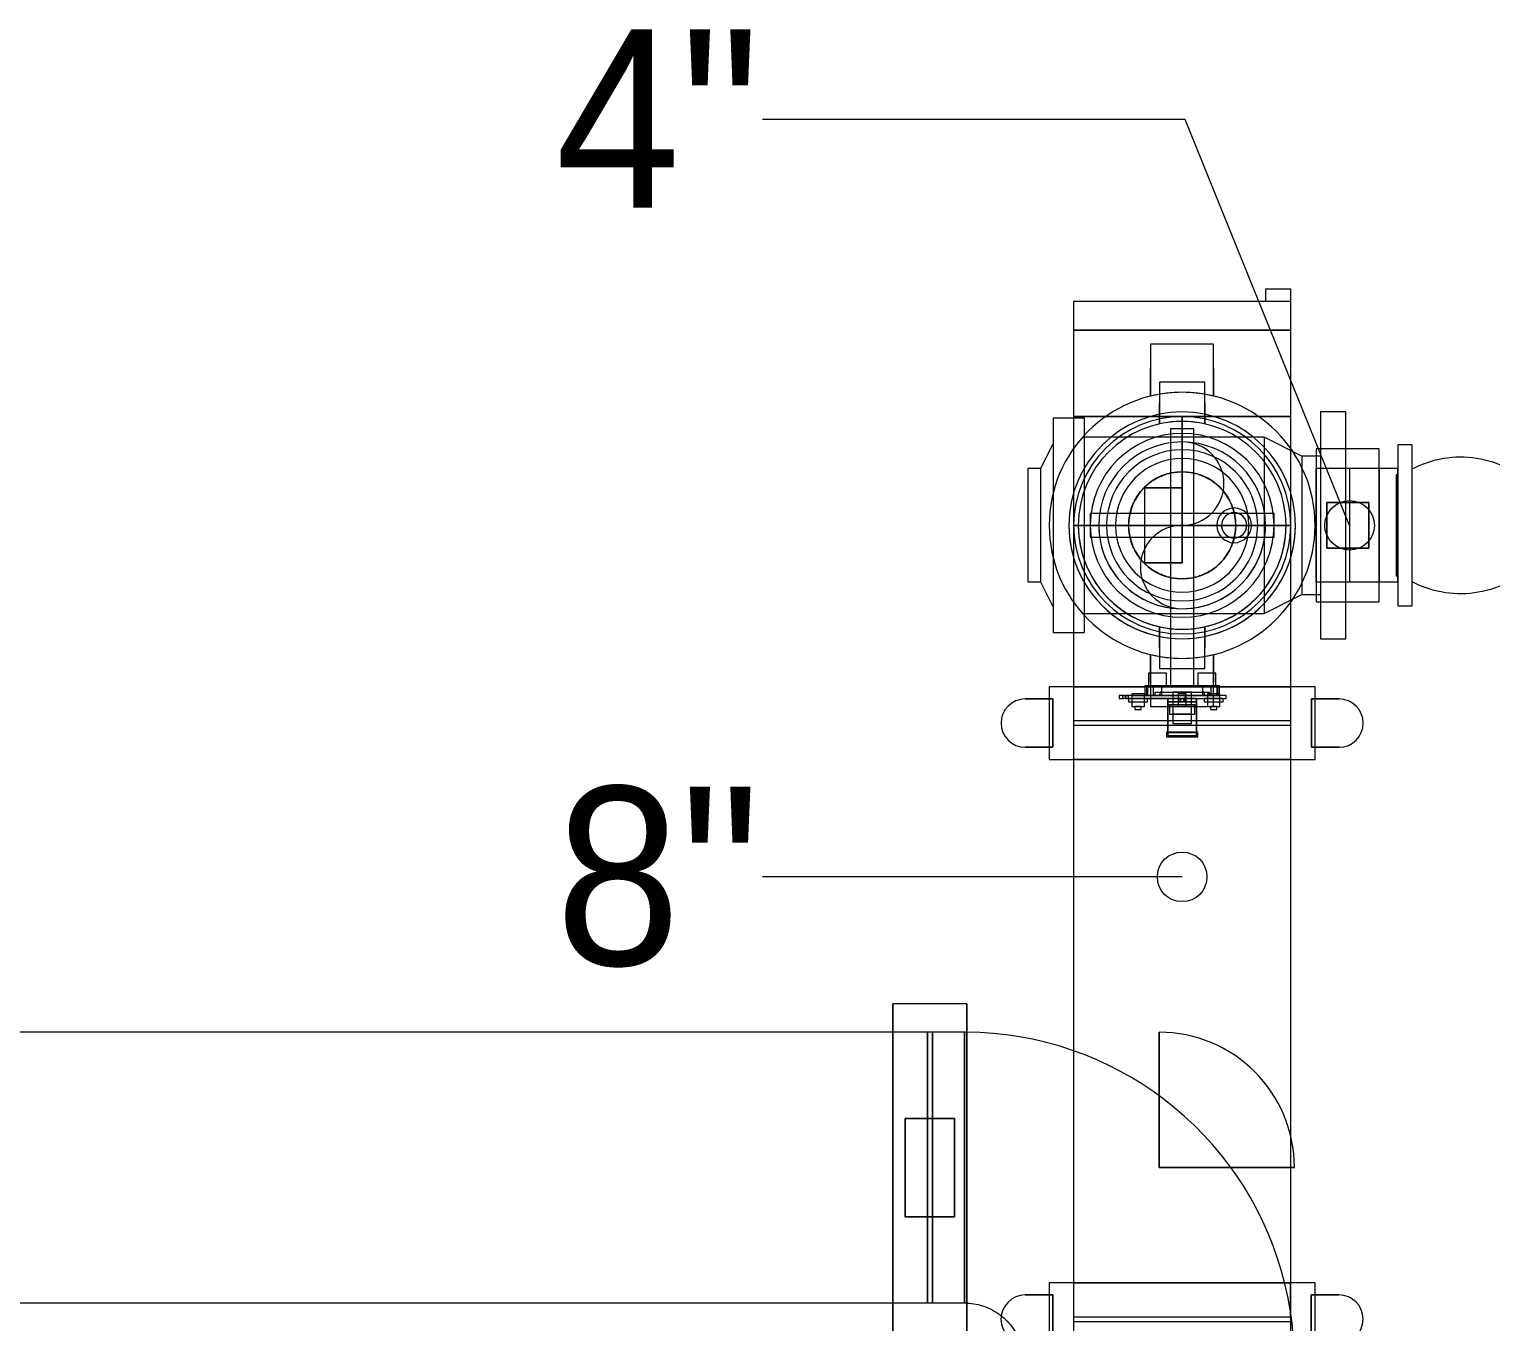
# Model space of a CAD drawing. Header units: metres. Extents: x 31.9 to 125.9, y -29 to 44.
# Drawn here: x 72.338 to 73.812, y -1.684 to -0.381 of the extents above; entities that cross this region are included whole.
import ezdxf

# ---------------------------------------------------------------- set-up
doc = ezdxf.new("R2010")
doc.units = ezdxf.units.M
doc.layers.add('P-PIPE', color=7, linetype='Continuous', lineweight=18)
doc.layers.add('P-PIPE-IDEN', color=7, linetype='Continuous', lineweight=9)
doc.styles.add('SansSerif', font='SANSS__.TTF', dxfattribs={"width": 0.9, "height": 0.18})

# ---------------------------------------------------------------- blocks, each defined once
blk = doc.blocks.new('Victaulic-IPS-Cap No 60 - Standard 2-V31-NIVEL 09')
at = {"layer": 'P-PIPE', "color": 11, "true_color": 0xff8080}
for p, q in [((73.5852, -0.6428), (73.5852, -0.6555)), ((73.5852, -0.6428), (73.6106, -0.6428)), ((73.5852, -0.6428), (73.6106, -0.6428)), ((73.6106, -0.6555), (73.6106, -0.6428)), ((73.3915, -0.6555), (73.3915, -0.6842)), ((73.5011, -0.6555), (73.3915, -0.6555)), ((73.5011, -0.6555), (73.3915, -0.6555)), ((73.6106, -0.6555), (73.5011, -0.6555)), ((73.6106, -0.6555), (73.5011, -0.6555)), ((73.6106, -0.6555), (73.5852, -0.6555)), ((73.6106, -0.6555), (73.5852, -0.6555)), ((73.6106, -0.6842), (73.6106, -0.6555)), ((73.3915, -0.6842), (73.5011, -0.6842)), ((73.3915, -0.6842), (73.5011, -0.6842)), ((73.5011, -0.6842), (73.6106, -0.6842)), ((73.5011, -0.6842), (73.6106, -0.6842))]:
    blk.add_line(p, q, dxfattribs=at)
blk = doc.blocks.new('Victaulic-IPS-Rigid Coupling Style 07-W07-107 - Standard-V60-NIVEL 09')
at = {"layer": 'P-PIPE', "color": 11, "true_color": 0xff8080}
for p, q in [((73.3669, -3.0439), (73.3669, -3.1171)), ((73.5011, -3.0439), (73.3669, -3.0439)), ((73.3915, -3.0439), (73.3915, -3.1171)), ((73.3915, -3.0439), (73.5011, -3.0439)), ((73.6352, -3.0439), (73.5011, -3.0439)), ((73.5011, -3.0439), (73.6106, -3.0439)), ((73.6106, -3.1171), (73.6106, -3.0439)), ((73.6352, -3.1171), (73.6352, -3.0439)), ((73.3428, -3.0561), (73.3708, -3.0561)), ((73.3708, -3.0561), (73.3428, -3.0561)), ((73.3669, -3.0561), (73.3669, -3.1049)), ((73.3669, -3.0561), (73.3708, -3.0561)), ((73.3708, -3.0561), (73.3708, -3.1049)), ((73.3708, -3.1049), (73.3708, -3.0561)), ((73.6314, -3.1049), (73.6314, -3.0561)), ((73.6314, -3.0561), (73.6593, -3.0561)), ((73.6593, -3.0561), (73.6314, -3.0561)), ((73.6314, -3.0561), (73.6314, -3.1049)), ((73.6314, -3.0561), (73.6352, -3.0561)), ((73.6352, -3.1049), (73.6352, -3.0561)), ((73.3708, -3.1049), (73.3428, -3.1049)), ((73.3428, -3.1049), (73.3708, -3.1049)), ((73.3708, -3.1049), (73.3669, -3.1049)), ((73.6593, -3.1049), (73.6314, -3.1049)), ((73.6314, -3.1049), (73.6593, -3.1049)), ((73.6352, -3.1049), (73.6314, -3.1049)), ((73.3669, -3.1171), (73.5011, -3.1171)), ((73.5011, -3.1171), (73.3915, -3.1171)), ((73.5011, -3.1171), (73.6352, -3.1171)), ((73.6106, -3.1171), (73.5011, -3.1171))]:
    blk.add_line(p, q, dxfattribs=at)
for centre, start, end in [((73.3428, -3.0805), 90, 270), ((73.3428, -3.0805), 90, 270), ((73.6593, -3.0805), 270, 90), ((73.6593, -3.0805), 270, 90)]:
    blk.add_arc(centre, 0.0244, start, end, dxfattribs=at)
blk = doc.blocks.new('Victaulic-IPS-Rigid Coupling Style 07-W07-107 - Standard-V61-NIVEL 09')
at = {"layer": 'P-PIPE', "color": 11, "true_color": 0xff8080}
for p, q in [((74.6334, -1.02), (74.6334, -1.0932)), ((74.7675, -1.02), (74.6334, -1.02)), ((74.658, -1.02), (74.658, -1.0932)), ((74.658, -1.02), (74.7675, -1.02)), ((74.9016, -1.02), (74.7675, -1.02)), ((74.7675, -1.02), (74.8771, -1.02)), ((74.8771, -1.0932), (74.8771, -1.02)), ((74.9016, -1.0932), (74.9016, -1.02)), ((74.6372, -1.0322), (74.6093, -1.0322)), ((74.6093, -1.0322), (74.6372, -1.0322)), ((74.6334, -1.0322), (74.6334, -1.081)), ((74.6334, -1.0322), (74.6372, -1.0322)), ((74.6372, -1.081), (74.6372, -1.0322)), ((74.6372, -1.0322), (74.6372, -1.081)), ((74.9258, -1.0322), (74.8978, -1.0322)), ((74.8978, -1.0322), (74.8978, -1.081)), ((74.8978, -1.081), (74.8978, -1.0322)), ((74.8978, -1.0322), (74.9258, -1.0322)), ((74.8978, -1.0322), (74.9016, -1.0322)), ((74.9016, -1.081), (74.9016, -1.0322)), ((74.6093, -1.081), (74.6372, -1.081)), ((74.6372, -1.081), (74.6093, -1.081)), ((74.6372, -1.081), (74.6334, -1.081)), ((74.8978, -1.081), (74.9258, -1.081)), ((74.9258, -1.081), (74.8978, -1.081)), ((74.9016, -1.081), (74.8978, -1.081)), ((74.6334, -1.0932), (74.7675, -1.0932)), ((74.7675, -1.0932), (74.658, -1.0932)), ((74.7675, -1.0932), (74.9016, -1.0932)), ((74.8771, -1.0932), (74.7675, -1.0932))]:
    blk.add_line(p, q, dxfattribs=at)
for centre, start, end in [((74.6093, -1.0566), 89.997, 269.997), ((74.6093, -1.0566), 89.997, 269.997), ((74.9258, -1.0566), 269.997, 89.997), ((74.9258, -1.0566), 269.997, 89.997)]:
    blk.add_arc(centre, 0.0244, start, end, dxfattribs=at)
blk = doc.blocks.new('Victaulic-IPS-Vic-300 MasterSeal Butterfly Valve LH - Standard-2756135-NIVEL 09')
at = {"layer": 'P-PIPE', "color": 11, "true_color": 0xff8080}
for p, q in [((73.4892, -2.7838), (73.4892, -3.0429)), ((73.5011, -2.7838), (73.4892, -2.7838)), ((73.513, -2.7838), (73.5011, -2.7838)), ((73.513, -3.0429), (73.513, -2.7838)), ((73.5938, -2.8692), (73.4084, -2.8692)), ((73.4084, -2.8692), (73.4084, -2.8811)), ((73.5938, -2.8811), (73.5938, -2.8692)), ((73.4084, -2.8811), (73.4084, -2.893)), ((73.5938, -2.893), (73.5938, -2.8811)), ((73.4084, -2.893), (73.5938, -2.893)), ((73.4672, -3.0303), (73.4672, -3.043)), ((73.4763, -3.0303), (73.4672, -3.0303)), ((73.4672, -3.0303), (73.4672, -3.043)), ((73.4763, -3.0303), (73.4672, -3.0303)), ((73.4854, -3.0303), (73.4763, -3.0303)), ((73.4854, -3.0303), (73.4763, -3.0303)), ((73.4854, -3.043), (73.4854, -3.0303)), ((73.4854, -3.043), (73.4854, -3.0303)), ((73.5168, -3.0303), (73.5168, -3.043)), ((73.5258, -3.0303), (73.5168, -3.0303)), ((73.5168, -3.0303), (73.5168, -3.043)), ((73.5258, -3.0303), (73.5168, -3.0303)), ((73.5349, -3.0303), (73.5258, -3.0303)), ((73.5349, -3.0303), (73.5258, -3.0303)), ((73.5349, -3.043), (73.5349, -3.0303)), ((73.5349, -3.043), (73.5349, -3.0303)), ((73.4503, -3.051), (73.4503, -3.0637)), ((73.4567, -3.051), (73.4503, -3.051)), ((73.463, -3.051), (73.4567, -3.051)), ((73.463, -3.0637), (73.463, -3.051)), ((73.4633, -3.0429), (73.4633, -3.0526)), ((73.4661, -3.0429), (73.4633, -3.0429)), ((73.5372, -3.0429), (73.465, -3.0429)), ((73.465, -3.0429), (73.465, -3.0526)), ((73.5361, -3.0429), (73.4661, -3.0429)), ((73.4661, -3.0429), (73.4661, -3.0526)), ((73.4672, -3.043), (73.4763, -3.043)), ((73.4672, -3.043), (73.4763, -3.043)), ((73.472, -3.0429), (73.472, -3.0526)), ((73.472, -3.0429), (73.472, -3.0526)), ((73.472, -3.0429), (73.4763, -3.0429)), ((73.472, -3.0429), (73.4763, -3.0429)), ((73.472, -3.043), (73.472, -3.0526)), ((73.4763, -3.043), (73.472, -3.043)), ((73.472, -3.043), (73.472, -3.0526)), ((73.4763, -3.043), (73.472, -3.043)), ((73.4735, -3.0493), (73.4735, -3.0526)), ((73.4735, -3.0493), (73.5011, -3.0493)), ((73.4763, -3.0429), (73.4807, -3.0429)), ((73.4763, -3.0429), (73.4807, -3.0429)), ((73.4763, -3.043), (73.4854, -3.043)), ((73.4763, -3.043), (73.4854, -3.043)), ((73.4806, -3.043), (73.4763, -3.043)), ((73.4806, -3.043), (73.4763, -3.043)), ((73.4803, -3.0493), (73.4789, -3.0493)), ((73.4789, -3.0526), (73.4789, -3.0493)), ((73.4803, -3.0493), (73.5011, -3.0493)), ((73.4803, -3.0493), (73.4803, -3.0526)), ((73.4806, -3.0526), (73.4806, -3.043)), ((73.4806, -3.0526), (73.4806, -3.043)), ((73.4807, -3.0526), (73.4807, -3.0429)), ((73.4807, -3.0526), (73.4807, -3.0429)), ((73.4892, -3.0429), (73.5011, -3.0429)), ((73.4916, -3.0493), (73.4916, -3.081)), ((73.5011, -3.0493), (73.4916, -3.0493)), ((73.4971, -3.051), (73.4971, -3.0637)), ((73.5011, -3.051), (73.4971, -3.051)), ((73.5011, -3.0429), (73.513, -3.0429)), ((73.5011, -3.0493), (73.5219, -3.0493)), ((73.5011, -3.0493), (73.5287, -3.0493)), ((73.5106, -3.0493), (73.5011, -3.0493)), ((73.505, -3.051), (73.5011, -3.051)), ((73.505, -3.0637), (73.505, -3.051)), ((73.5106, -3.081), (73.5106, -3.0493)), ((73.5168, -3.043), (73.5258, -3.043)), ((73.5168, -3.043), (73.5258, -3.043)), ((73.5215, -3.0429), (73.5215, -3.0526)), ((73.5215, -3.0429), (73.5215, -3.0526)), ((73.5215, -3.0429), (73.5258, -3.0429)), ((73.5215, -3.0429), (73.5258, -3.0429)), ((73.5215, -3.043), (73.5215, -3.0526)), ((73.5258, -3.043), (73.5215, -3.043)), ((73.5215, -3.043), (73.5215, -3.0526)), ((73.5258, -3.043), (73.5215, -3.043)), ((73.5233, -3.0493), (73.5219, -3.0493)), ((73.5219, -3.0526), (73.5219, -3.0493)), ((73.5233, -3.0493), (73.5233, -3.0526)), ((73.5258, -3.0429), (73.5302, -3.0429)), ((73.5258, -3.0429), (73.5302, -3.0429)), ((73.5258, -3.043), (73.5349, -3.043)), ((73.5258, -3.043), (73.5349, -3.043)), ((73.5302, -3.043), (73.5258, -3.043)), ((73.5302, -3.043), (73.5258, -3.043)), ((73.5265, -3.051), (73.5265, -3.0637)), ((73.5392, -3.051), (73.5265, -3.051)), ((73.5392, -3.051), (73.5265, -3.051)), ((73.5287, -3.0526), (73.5287, -3.0493)), ((73.5302, -3.0526), (73.5302, -3.0429)), ((73.5302, -3.0526), (73.5302, -3.0429)), ((73.5302, -3.0526), (73.5302, -3.043)), ((73.5302, -3.0526), (73.5302, -3.043)), ((73.5389, -3.0429), (73.5361, -3.0429)), ((73.5361, -3.0429), (73.5361, -3.0526)), ((73.5372, -3.0526), (73.5372, -3.0429)), ((73.5389, -3.0526), (73.5389, -3.0429)), ((73.5392, -3.0637), (73.5392, -3.051)), ((73.4376, -3.0526), (73.4376, -3.0557)), ((73.4423, -3.0526), (73.4376, -3.0526)), ((73.4376, -3.0557), (73.4423, -3.0557)), ((73.4408, -3.0526), (73.4408, -3.0557)), ((73.4408, -3.0526), (73.4439, -3.0526)), ((73.4439, -3.0557), (73.4408, -3.0557)), ((73.4418, -3.0526), (73.444, -3.0526)), ((73.444, -3.0557), (73.4418, -3.0557)), ((73.4423, -3.0526), (73.4446, -3.0526)), ((73.4446, -3.0557), (73.4423, -3.0557)), ((73.4439, -3.0526), (73.4471, -3.0526)), ((73.4471, -3.0557), (73.4439, -3.0557)), ((73.444, -3.0526), (73.444, -3.0557)), ((73.444, -3.0557), (73.444, -3.0526)), ((73.4567, -3.0526), (73.444, -3.0526)), ((73.444, -3.0557), (73.4567, -3.0557)), ((73.5011, -3.0526), (73.4446, -3.0526)), ((73.4446, -3.0557), (73.5011, -3.0557)), ((73.4471, -3.0557), (73.4471, -3.0526)), ((73.4471, -3.0557), (73.4471, -3.0589)), ((73.4567, -3.0557), (73.4471, -3.0557)), ((73.4471, -3.0589), (73.4567, -3.0589)), ((73.4503, -3.0526), (73.4503, -3.0557)), ((73.4503, -3.0526), (73.4566, -3.0526)), ((73.4503, -3.0526), (73.5011, -3.0526)), ((73.5011, -3.0557), (73.4503, -3.0557)), ((73.4566, -3.0557), (73.4503, -3.0557)), ((73.4503, -3.0637), (73.4567, -3.0637)), ((73.4535, -3.0637), (73.4535, -3.0669)), ((73.4567, -3.0637), (73.4535, -3.0637)), ((73.5011, -3.0526), (73.4566, -3.0526)), ((73.4566, -3.0557), (73.5011, -3.0557)), ((73.4567, -3.0526), (73.5074, -3.0526)), ((73.4662, -3.0557), (73.4567, -3.0557)), ((73.5074, -3.0557), (73.4567, -3.0557)), ((73.4567, -3.0589), (73.4662, -3.0589)), ((73.4598, -3.0637), (73.4567, -3.0637)), ((73.4567, -3.0637), (73.463, -3.0637)), ((73.4598, -3.0669), (73.4598, -3.0637)), ((73.4633, -3.0526), (73.4661, -3.0526)), ((73.465, -3.0526), (73.5372, -3.0526)), ((73.4661, -3.0526), (73.5361, -3.0526)), ((73.4662, -3.0589), (73.4662, -3.0557)), ((73.472, -3.0526), (73.4763, -3.0526)), ((73.472, -3.0526), (73.4763, -3.0526)), ((73.4763, -3.0526), (73.472, -3.0526)), ((73.4763, -3.0526), (73.472, -3.0526)), ((73.5011, -3.0526), (73.4735, -3.0526)), ((73.4763, -3.0526), (73.4806, -3.0526)), ((73.4763, -3.0526), (73.4806, -3.0526)), ((73.4807, -3.0526), (73.4763, -3.0526)), ((73.4807, -3.0526), (73.4763, -3.0526)), ((73.4789, -3.0526), (73.4763, -3.0526)), ((73.5011, -3.0526), (73.4803, -3.0526)), ((73.4868, -3.0589), (73.4868, -3.0557)), ((73.4868, -3.0557), (73.4868, -3.0604)), ((73.5154, -3.0557), (73.4868, -3.0557)), ((73.4868, -3.0557), (73.4868, -3.0589)), ((73.4947, -3.0557), (73.4868, -3.0557)), ((73.5154, -3.0557), (73.4868, -3.0557)), ((73.4868, -3.0589), (73.4868, -3.0557)), ((73.4868, -3.0589), (73.4868, -3.0621)), ((73.5011, -3.0589), (73.4868, -3.0589)), ((73.5154, -3.0589), (73.4868, -3.0589)), ((73.4868, -3.0613), (73.4868, -3.0589)), ((73.5154, -3.0589), (73.4868, -3.0589)), ((73.4868, -3.0589), (73.5154, -3.0589)), ((73.4868, -3.0589), (73.4947, -3.0589)), ((73.4868, -3.0604), (73.4868, -3.0879)), ((73.4868, -3.0887), (73.4868, -3.0613)), ((73.4868, -3.0621), (73.5011, -3.0621)), ((73.4884, -3.0621), (73.4884, -3.0716)), ((73.5011, -3.0621), (73.4884, -3.0621)), ((73.4947, -3.0557), (73.5074, -3.0557)), ((73.5074, -3.0589), (73.4947, -3.0589)), ((73.4971, -3.0637), (73.5011, -3.0637)), ((73.4979, -3.0557), (73.4979, -3.0589)), ((73.4979, -3.0557), (73.5011, -3.0557)), ((73.5011, -3.0589), (73.4979, -3.0589)), ((73.4995, -3.0557), (73.4995, -3.0589)), ((73.4995, -3.0557), (73.5011, -3.0557)), ((73.5011, -3.0589), (73.4995, -3.0589)), ((73.5011, -3.0526), (73.5043, -3.0526)), ((73.5328, -3.0526), (73.5011, -3.0526)), ((73.5287, -3.0526), (73.5011, -3.0526)), ((73.5219, -3.0526), (73.5011, -3.0526)), ((73.5011, -3.0557), (73.5043, -3.0557)), ((73.5011, -3.0557), (73.5027, -3.0557)), ((73.5043, -3.0557), (73.5011, -3.0557)), ((73.5011, -3.0557), (73.5328, -3.0557)), ((73.5154, -3.0589), (73.5011, -3.0589)), ((73.5043, -3.0589), (73.5011, -3.0589)), ((73.5027, -3.0589), (73.5011, -3.0589)), ((73.5138, -3.0621), (73.5011, -3.0621)), ((73.5011, -3.0621), (73.5154, -3.0621)), ((73.5011, -3.0637), (73.505, -3.0637)), ((73.5027, -3.0589), (73.5027, -3.0557)), ((73.5043, -3.0557), (73.5043, -3.0526)), ((73.5043, -3.0589), (73.5043, -3.0557)), ((73.5455, -3.0526), (73.5074, -3.0526)), ((73.5154, -3.0557), (73.5074, -3.0557)), ((73.5074, -3.0557), (73.5455, -3.0557)), ((73.5074, -3.0589), (73.5154, -3.0589)), ((73.5138, -3.0716), (73.5138, -3.0621)), ((73.5154, -3.0604), (73.5154, -3.0557)), ((73.5154, -3.0557), (73.5154, -3.0589)), ((73.5154, -3.0589), (73.5154, -3.0557)), ((73.5154, -3.0557), (73.5154, -3.0589)), ((73.5154, -3.0621), (73.5154, -3.0589)), ((73.5154, -3.0589), (73.5154, -3.0613)), ((73.5154, -3.0879), (73.5154, -3.0604)), ((73.5154, -3.0613), (73.5154, -3.0887)), ((73.5215, -3.0526), (73.5258, -3.0526)), ((73.5215, -3.0526), (73.5258, -3.0526)), ((73.5258, -3.0526), (73.5215, -3.0526)), ((73.5258, -3.0526), (73.5215, -3.0526)), ((73.5258, -3.0526), (73.5233, -3.0526)), ((73.5233, -3.0557), (73.5233, -3.0589)), ((73.5424, -3.0557), (73.5233, -3.0557)), ((73.5424, -3.0557), (73.5233, -3.0557)), ((73.5233, -3.0589), (73.5424, -3.0589)), ((73.5233, -3.0589), (73.5424, -3.0589)), ((73.5258, -3.0526), (73.5302, -3.0526)), ((73.5258, -3.0526), (73.5302, -3.0526)), ((73.5302, -3.0526), (73.5258, -3.0526)), ((73.5302, -3.0526), (73.5258, -3.0526)), ((73.5265, -3.0637), (73.5392, -3.0637)), ((73.5265, -3.0637), (73.5392, -3.0637)), ((73.5297, -3.0637), (73.5297, -3.0669)), ((73.536, -3.0637), (73.5297, -3.0637)), ((73.536, -3.0637), (73.5297, -3.0637)), ((73.5455, -3.0526), (73.5328, -3.0526)), ((73.5328, -3.0557), (73.5455, -3.0557)), ((73.536, -3.0669), (73.536, -3.0637)), ((73.5361, -3.0526), (73.5389, -3.0526)), ((73.5424, -3.0589), (73.5424, -3.0557)), ((73.5455, -3.0557), (73.5455, -3.0526)), ((73.4535, -3.0669), (73.4567, -3.0669)), ((73.4567, -3.0669), (73.4598, -3.0669)), ((73.4884, -3.0716), (73.5011, -3.0716)), ((73.4916, -3.0716), (73.4916, -3.081)), ((73.5011, -3.0716), (73.4916, -3.0716)), ((73.5106, -3.0716), (73.5011, -3.0716)), ((73.5011, -3.0716), (73.5138, -3.0716)), ((73.5106, -3.081), (73.5106, -3.0716)), ((73.5297, -3.0669), (73.536, -3.0669)), ((73.5297, -3.0669), (73.536, -3.0669)), ((73.4852, -3.0895), (73.4852, -3.0942)), ((73.4916, -3.0895), (73.4852, -3.0895)), ((73.4868, -3.0895), (73.4852, -3.0895)), ((73.4852, -3.0942), (73.4868, -3.0942)), ((73.4852, -3.0942), (73.4916, -3.0942)), ((73.4868, -3.0903), (73.4868, -3.0879)), ((73.4868, -3.0887), (73.4868, -3.0934)), ((73.4868, -3.0895), (73.5154, -3.0895)), ((73.4868, -3.0903), (73.4868, -3.0934)), ((73.5154, -3.0903), (73.4868, -3.0903)), ((73.4868, -3.0934), (73.5154, -3.0934)), ((73.5154, -3.0934), (73.4868, -3.0934)), ((73.5154, -3.0942), (73.4868, -3.0942)), ((73.4916, -3.081), (73.5011, -3.081)), ((73.4916, -3.081), (73.5011, -3.081)), ((73.5106, -3.0895), (73.4916, -3.0895)), ((73.4916, -3.0942), (73.5106, -3.0942)), ((73.5011, -3.081), (73.5106, -3.081)), ((73.5011, -3.081), (73.5106, -3.081)), ((73.517, -3.0895), (73.5106, -3.0895)), ((73.5106, -3.0942), (73.517, -3.0942)), ((73.5154, -3.0879), (73.5154, -3.0903)), ((73.5154, -3.0934), (73.5154, -3.0887)), ((73.517, -3.0895), (73.5154, -3.0895)), ((73.5154, -3.0934), (73.5154, -3.0903)), ((73.5154, -3.0942), (73.517, -3.0942)), ((73.517, -3.0942), (73.517, -3.0895))]:
    blk.add_line(p, q, dxfattribs=at)
at = {"layer": 'P-PIPE', "color": 11, "lineweight": 9, "true_color": 0xff8080}
for p, q in [((73.4632, -2.8433), (73.5011, -2.8433)), ((73.5011, -2.8433), (73.4632, -2.8433)), ((73.4632, -2.8433), (73.4632, -2.8811)), ((73.5011, -2.8811), (73.5011, -2.8433)), ((73.5011, -2.8433), (73.5011, -2.8811)), ((73.4632, -2.8811), (73.5011, -2.8811)), ((73.5011, -2.8811), (73.4632, -2.8811)), ((73.5011, -2.8811), (73.4632, -2.8811)), ((73.4632, -2.8811), (73.5011, -2.8811)), ((73.4632, -2.8811), (73.4632, -2.919)), ((73.5011, -2.919), (73.5011, -2.8811)), ((73.5011, -2.8811), (73.5011, -2.919)), ((73.5011, -2.919), (73.4632, -2.919)), ((73.4632, -2.919), (73.5011, -2.919))]:
    blk.add_line(p, q, dxfattribs=at)
at = {"layer": 'P-PIPE', "color": 11, "true_color": 0xff8080}
for radius, start, end in [(0.0927, 90, 270), (0.0927, 90, 270), (0.0927, 90, 270), (0.0927, 90, 270), (0.0841, 0, 180), (0.0841, 360, 180), (0.0927, 270, 90), (0.0927, 270, 90), (0.0927, 270, 90), (0.0927, 270, 90), (0.0673, 90, 270), (0.0673, 90, 270), (0.0673, 90, 270), (0.0673, 90, 270), (0.0673, 270, 90), (0.0673, 270, 90), (0.0673, 270, 90), (0.0673, 270, 90), (0.0841, 180, 360), (0.0841, 180, 360)]:
    blk.add_arc((73.5011, -2.8811), radius, start, end, dxfattribs=at)
blk = doc.blocks.new('Victaulic-IPS-Rigid Coupling Style 07-W07-107 - Standard-V91-NIVEL 09')
at = {"layer": 'P-PIPE', "color": 11, "true_color": 0xff8080}
for p, q in [((74.8018, -2.7366), (74.7561, -2.7366)), ((74.7561, -2.7366), (74.7561, -2.7578)), ((74.8018, -2.7578), (74.8018, -2.7366)), ((74.7561, -2.7578), (74.7561, -2.7789)), ((74.7561, -2.7789), (74.7561, -2.7578)), ((74.8018, -2.7578), (74.8018, -2.7789)), ((74.8018, -2.7789), (74.8018, -2.7578)), ((74.7561, -3.0045), (74.7561, -2.9834)), ((74.7561, -2.9834), (74.7561, -3.0045)), ((74.8018, -3.0045), (74.8018, -2.9834)), ((74.8018, -2.9834), (74.8018, -3.0045)), ((74.7561, -3.0045), (74.7561, -3.0256)), ((74.8018, -3.0256), (74.8018, -3.0045)), ((74.7561, -3.0256), (74.8018, -3.0256))]:
    blk.add_line(p, q, dxfattribs=at)
for radius, start, end in [(0.1048, 0, 180), (0.1048, 0, 180), (0.1048, 77.3977, 102.6023), (0.1048, 77.3977, 102.6023), (0.0841, 0, 180), (0.0841, 0, 180), (0.1048, 180, 0), (0.1048, 180, 360), (0.0841, 180, 360), (0.0841, 180, 0), (0.1048, 257.3977, 282.6023), (0.1048, 257.3977, 282.6023)]:
    blk.add_arc((74.779, -2.8811), radius, start, end, dxfattribs=at)
blk = doc.blocks.new('Victaulic-IPS-Reducer No 50-51 - AC-2757353-NIVEL 09')
at = {"layer": 'P-PIPE', "color": 11, "true_color": 0xff8080}
for radius, start, end in [(0.1095, 360, 180), (0.1095, 0, 180), (0.1095, 0, 180), (0.0841, 0, 180), (0.0841, 0, 180), (0.0841, 0, 180), (0.1095, 180, 360), (0.1095, 180, 0), (0.1095, 180, 360), (0.0841, 180, 0), (0.0841, 180, 360), (0.0841, 180, 0)]:
    blk.add_arc((73.5011, -0.8811), radius, start, end, dxfattribs=at)
blk = doc.blocks.new('Victaulic-IPS-Rigid Coupling Style 07-W07-107 - Standard-V95-NIVEL 09')
at = {"layer": 'P-PIPE', "color": 11, "true_color": 0xff8080}
for p, q in [((74.8108, -1.6983), (74.7473, -1.6983)), ((74.7473, -1.6983), (74.7473, -1.7227)), ((74.8108, -1.7227), (74.8108, -1.6983)), ((74.7473, -1.7227), (74.7473, -1.7506)), ((74.7473, -1.7506), (74.7473, -1.7227)), ((74.8108, -1.7227), (74.8108, -1.7506)), ((74.8108, -1.7506), (74.8108, -1.7227)), ((74.7473, -2.0391), (74.7473, -2.0112)), ((74.7473, -2.0112), (74.7473, -2.0391)), ((74.8108, -2.0391), (74.8108, -2.0112)), ((74.8108, -2.0112), (74.8108, -2.0391)), ((74.7473, -2.0391), (74.7473, -2.0635)), ((74.8108, -2.0635), (74.8108, -2.0391)), ((74.7473, -2.0635), (74.8108, -2.0635))]:
    blk.add_line(p, q, dxfattribs=at)
for radius, start, end in [(0.1341, 0, 180), (0.1341, 0, 180), (0.1341, 76.3056, 103.6944), (0.1341, 76.3056, 103.6944), (0.1095, 0, 180), (0.1095, 0, 180), (0.1341, 180, 0), (0.1341, 180, 360), (0.1095, 180, 360), (0.1095, 180, 0), (0.1341, 256.3056, 283.6944), (0.1341, 256.3056, 283.6944)]:
    blk.add_arc((74.779, -1.8809), radius, start, end, dxfattribs=at)
blk = doc.blocks.new('Victaulic-IPS-Rigid Coupling Style 07-W07-107 - Standard-V96-NIVEL 09')
at = {"layer": 'P-PIPE', "color": 11, "true_color": 0xff8080}
for p, q in [((74.8019, -1.7364), (74.7562, -1.7364)), ((74.7562, -1.7364), (74.7562, -1.7575)), ((74.8019, -1.7575), (74.8019, -1.7364)), ((74.7562, -1.7575), (74.7562, -1.7786)), ((74.7562, -1.7786), (74.7562, -1.7575)), ((74.8019, -1.7575), (74.8019, -1.7786)), ((74.8019, -1.7786), (74.8019, -1.7575)), ((74.7562, -2.0043), (74.7562, -1.9831)), ((74.7562, -1.9831), (74.7562, -2.0043)), ((74.8019, -2.0043), (74.8019, -1.9831)), ((74.8019, -1.9831), (74.8019, -2.0043)), ((74.7562, -2.0043), (74.7562, -2.0254)), ((74.8019, -2.0254), (74.8019, -2.0043)), ((74.7562, -2.0254), (74.8019, -2.0254))]:
    blk.add_line(p, q, dxfattribs=at)
for radius, start, end in [(0.1048, 360, 180), (0.1048, 0, 180), (0.1048, 77.3977, 102.6023), (0.1048, 77.3977, 102.6023), (0.0841, 0, 180), (0.0841, 360, 180), (0.1048, 180, 360), (0.1048, 180, 360), (0.0841, 180, 360), (0.0841, 180, 360), (0.1048, 257.3977, 282.6023), (0.1048, 257.3977, 282.6023)]:
    blk.add_arc((74.779, -1.8809), radius, start, end, dxfattribs=at)
blk = doc.blocks.new('C_S_L_ Suction Diffuser - 2_5-8 Inch - Flanged - 6_x4_-2360710-NIVEL 09')
at = {"layer": 'P-PIPE', "color": 11, "true_color": 0xff8080}
for p, q in [((0.0254, 0.1143), (0, 0.1143)), ((0, 0.1143), (0, 0)), ((0.0254, 0), (0.0254, 0.1143)), ((0.2794, 0.1079), (0.2635, 0.1079)), ((0.2635, 0.1079), (0.2635, 0)), ((0.2953, 0.1079), (0.2794, 0.1079)), ((0.2953, 0), (0.2953, 0.1079)), ((0.0825, 0.0889), (0.0444, 0.0698)), ((0.2635, 0.0889), (0.0825, 0.0889)), ((0.0825, 0), (0.0825, 0.0889)), ((0.0825, 0), (0.0825, 0.0889)), ((0.2635, 0.0889), (0.2635, 0)), ((0.308, 0.0571), (0.2953, 0.0825)), ((0.2953, -0.0825), (0.2953, 0.0825)), ((0.2953, -0.0825), (0.2953, 0.0825)), ((0.0444, 0.0698), (0.0254, 0.0698)), ((0.0254, 0), (0.0254, 0.0698)), ((0.0444, 0), (0.0444, 0.0698)), ((0.0444, 0), (0.0444, 0.0698)), ((0.3207, 0.0571), (0.308, 0.0571)), ((0.308, 0), (0.308, 0.0571)), ((0.308, 0), (0.308, 0.0571)), ((0.3207, 0), (0.3207, 0.0571)), ((0, 0), (0, -0.1143)), ((0.0254, -0.0699), (0.0254, 0)), ((0.0254, -0.1143), (0.0254, 0)), ((0.0444, -0.0699), (0.0444, 0)), ((0.0444, -0.0699), (0.0444, 0)), ((0.0825, -0.0889), (0.0825, 0)), ((0.0825, -0.0889), (0.0825, 0)), ((0.2635, 0), (0.2635, -0.0889)), ((0.2635, 0), (0.2635, -0.108)), ((0.2953, -0.108), (0.2953, 0)), ((0.308, -0.0572), (0.308, 0)), ((0.308, -0.0572), (0.308, 0)), ((0.3207, -0.0572), (0.3207, 0)), ((0.2953, -0.0825), (0.308, -0.0572)), ((0.308, -0.0572), (0.3207, -0.0572)), ((0.0254, -0.0699), (0.0444, -0.0699)), ((0.0444, -0.0699), (0.0825, -0.0889)), ((0.0825, -0.0889), (0.2635, -0.0889)), ((0, -0.1143), (0.0254, -0.1143)), ((0.2635, -0.108), (0.2794, -0.108)), ((0.2794, -0.108), (0.2953, -0.108))]:
    blk.add_line(p, q, dxfattribs=at)
for centre, radius, start, end in [((0.1651, 0), 0.1143, 0, 180), ((0.1651, 0), 0.1143, 360, 180), ((0.1651, 0), 0.054, 0, 180), ((0.1127, 0), 0.0175, 0, 180), ((0.1127, 0), 0.0175, 0, 180), ((0.1127, 0), 0.0127, 360, 180), ((0.1127, 0), 0.0127, 0, 180), ((0.1651, 0), 0.1143, 180, 0), ((0.1651, 0), 0.1143, 180, 360), ((0.1127, 0), 0.0175, 180, 0), ((0.1127, 0), 0.0175, 180, 360), ((0.1127, 0), 0.0127, 180, 360), ((0.1127, 0), 0.0127, 180, 0), ((0.1651, 0), 0.054, 180, 0)]:
    blk.add_arc(centre, radius, start, end, dxfattribs=at)
for points in [[(0.1111, 0), (0.1112, 0.0033), (0.1118, 0.0098), (0.1138, 0.0174), (0.1163, 0.0232), (0.1185, 0.0273), (0.121, 0.0313), (0.1238, 0.0349), (0.1269, 0.0383), (0.1303, 0.0414), (0.134, 0.0442), (0.1379, 0.0467), (0.142, 0.0488), (0.1463, 0.0507), (0.1509, 0.0522), (0.1555, 0.0532), (0.1602, 0.0538), (0.1651, 0.054), (0.17, 0.0538), (0.1747, 0.0532), (0.1793, 0.0522), (0.1839, 0.0507), (0.1875, 0.0491), (0.1903, 0.0477), (0.193, 0.0463), (0.1962, 0.0442), (0.1999, 0.0414), (0.2033, 0.0383), (0.2064, 0.0349), (0.2092, 0.0313), (0.2117, 0.0273), (0.2139, 0.0232), (0.2164, 0.0174), (0.2184, 0.0098), (0.219, 0.0033), (0.2191, 0)], [(0.2191, 0), (0.219, -0.0033), (0.2184, -0.0098), (0.2164, -0.0174), (0.2139, -0.0232), (0.2117, -0.0273), (0.2092, -0.0313), (0.2064, -0.0349), (0.2033, -0.0383), (0.1999, -0.0414), (0.1962, -0.0442), (0.1923, -0.0467), (0.1882, -0.0488), (0.1839, -0.0507), (0.1793, -0.0522), (0.1747, -0.0532), (0.17, -0.0538), (0.1651, -0.054), (0.1602, -0.0538), (0.1555, -0.0532), (0.1509, -0.0522), (0.1463, -0.0507), (0.1427, -0.0491), (0.1399, -0.0477), (0.1372, -0.0463), (0.134, -0.0442), (0.1303, -0.0414), (0.1269, -0.0383), (0.1238, -0.0349), (0.121, -0.0313), (0.1185, -0.0273), (0.1163, -0.0232), (0.1138, -0.0174), (0.1118, -0.0098), (0.1112, -0.0033), (0.1111, 0)]]:
    blk.add_open_spline(points, degree=3, knots=[0, 0, 0, 0, 0.055556, 0.111111, 0.138889, 0.166667, 0.194444, 0.222222, 0.25, 0.277778, 0.305556, 0.333333, 0.361111, 0.388889, 0.416667, 0.444444, 0.472222, 0.5, 0.527778, 0.555556, 0.583333, 0.611111, 0.638889, 0.652778, 0.666667, 0.694444, 0.722222, 0.75, 0.777778, 0.805556, 0.833333, 0.861111, 0.888889, 0.944444, 1, 1, 1, 1], dxfattribs=at)
blk = doc.blocks.new('C_S_L_Antivibratorio 2- Flanged - 4_-2764375-NIVEL 09')
at = {"layer": 'P-PIPE', "color": 11, "true_color": 0xff8080}
for p, q in [((-0.0494, 0.0813), (-0.0658, 0.0813)), ((-0.0658, 0.0813), (-0.0658, -0.0813)), ((-0.0658, 0.0813), (-0.0658, -0.0813)), ((-0.0494, -0.0813), (-0.0494, 0.0813)), ((-0.0494, -0.0813), (-0.0494, 0.0813)), ((0.0635, 0.0813), (0.0488, 0.0813)), ((0.0488, 0.0813), (0.0488, -0.0813)), ((0.0488, 0.0813), (0.0488, -0.0813)), ((0.0635, -0.0813), (0.0635, 0.0813)), ((0.0635, -0.0813), (0.0635, 0.0813)), ((-0.0494, -0.0567), (-0.0494, 0.0567)), ((-0.0494, -0.0567), (-0.0494, 0.0567)), ((0.0488, 0.0569), (0.0488, -0.0569)), ((0.0488, 0.0569), (0.0488, -0.0569)), ((-0.0658, -0.0813), (-0.0494, -0.0813)), ((0.0488, -0.0813), (0.0635, -0.0813))]:
    blk.add_line(p, q, dxfattribs=at)
at = {"layer": 'P-PIPE', "color": 11, "true_color": 0xff8080, "flags": 128}
for points in [[(-0.0494, 0.0567), (-0.0456, 0.0586), (-0.0418, 0.0603), (-0.0379, 0.0619), (-0.034, 0.0633), (-0.03, 0.0646), (-0.026, 0.0657), (-0.0219, 0.0667), (-0.0178, 0.0675), (-0.0136, 0.0681), (-0.0095, 0.0686), (-0.0053, 0.0689), (-0.0011, 0.069), (0.0031, 0.069), (0.0073, 0.0688), (0.0114, 0.0684), (0.0156, 0.0679), (0.0197, 0.0671), (0.0238, 0.0663), (0.0279, 0.0652), (0.0319, 0.064), (0.0359, 0.0627), (0.0398, 0.0612), (0.0436, 0.0595), (0.0474, 0.0577), (0.0488, 0.0569)], [(0.0488, -0.0569), (0.0451, -0.0588), (0.0413, -0.0605), (0.0374, -0.0621), (0.0334, -0.0635), (0.0295, -0.0648), (0.0254, -0.0659), (0.0213, -0.0668), (0.0172, -0.0676), (0.0131, -0.0682), (0.0089, -0.0686), (0.0047, -0.0689), (0.0005, -0.069), (-0.0037, -0.069), (-0.0079, -0.0687), (-0.012, -0.0683), (-0.0162, -0.0678), (-0.0203, -0.067), (-0.0244, -0.0661), (-0.0285, -0.0651), (-0.0325, -0.0639), (-0.0364, -0.0625), (-0.0403, -0.0609), (-0.0442, -0.0593), (-0.0479, -0.0574), (-0.0494, -0.0567)]]:
    blk.add_lwpolyline(points, dxfattribs=at)
blk = doc.blocks.new('Victaulic-IPS-Rigid Coupling Style 07-W07-107 - Standard-V101-NIVEL 09')
at = {"layer": 'P-PIPE', "color": 11, "true_color": 0xff8080}
for p, q in [((0.0317, 0.077), (-0.0318, 0.077)), ((-0.0318, 0.077), (-0.0318, -0.077)), ((-0.0318, 0.077), (-0.0318, -0.077)), ((0.0317, -0.077), (0.0317, 0.077)), ((0.0317, -0.077), (0.0317, 0.077)), ((0.0317, 0.0572), (-0.0318, 0.0572)), ((-0.0318, -0.0571), (-0.0318, 0.0572)), ((-0.0318, -0.0571), (-0.0318, 0.0572)), ((0.0317, 0.0572), (0.0317, -0.0571)), ((0.0317, 0.0572), (0.0317, -0.0571)), ((-0.0212, 0.0229), (-0.0212, -0.0229)), ((0.0212, 0.0229), (-0.0212, 0.0229)), ((0.0212, 0.0229), (-0.0212, 0.0229)), ((0.0212, 0.0229), (-0.0212, 0.0229)), ((-0.0212, 0.0229), (0.0212, 0.0229)), ((-0.0212, -0.0229), (-0.0212, 0.0229)), ((-0.0212, -0.0229), (-0.0212, 0.0229)), ((0.0212, -0.0229), (0.0212, 0.0229)), ((0.0212, 0.0229), (0.0212, -0.0229)), ((0.0212, 0.0229), (0.0212, -0.0229)), ((-0.0212, -0.0229), (0.0212, -0.0229)), ((0.0212, -0.0229), (-0.0212, -0.0229)), ((-0.0212, -0.0229), (0.0212, -0.0229)), ((-0.0212, -0.0229), (0.0212, -0.0229)), ((-0.0318, -0.0571), (0.0317, -0.0571)), ((-0.0318, -0.077), (0.0317, -0.077))]:
    blk.add_line(p, q, dxfattribs=at)
blk = doc.blocks.new('Non-Connector - AC-2603212-NIVEL 09')
at = {"layer": 'P-PIPE', "color": 11, "true_color": 0xff8080}
for p, q in [((0.0016, 0.0508), (0, 0.0508)), ((0, 0.0508), (0, -0.0508)), ((0, 0.0508), (0, -0.0508)), ((0.0016, -0.0508), (0.0016, 0.0508)), ((0.0016, -0.0508), (0.0016, 0.0508)), ((0, -0.0508), (0.0016, -0.0508))]:
    blk.add_line(p, q, dxfattribs=at)
blk = doc.blocks.new('Non-Connector - AC-V104-NIVEL 09')
at = {"layer": 'P-PIPE', "color": 11, "true_color": 0xff8080}
for start, end in [(90, 270), (90, 270), (270, 90), (270, 90)]:
    blk.add_arc((73.5011, -2.8811), 0.0762, start, end, dxfattribs=at)
blk = doc.blocks.new('Victaulic-IPS-Elbow No 10-13 - AC-V136-NIVEL 09')
at = {"layer": 'P-PIPE', "color": 1, "true_color": 0xff0000}
for p, q in [((73.2815, -1.3921), (73.2492, -1.3921)), ((73.2492, -1.6651), (73.2815, -1.6651)), ((73.3412, -1.7248), (73.3412, -1.7572)), ((73.4778, -1.7248), (73.3412, -1.7248)), ((73.4778, -1.7248), (73.3412, -1.7248)), ((73.3412, -1.7248), (73.4778, -1.7248)), ((73.3412, -1.7248), (73.4778, -1.7248)), ((73.6143, -1.7248), (73.4778, -1.7248)), ((73.6143, -1.7248), (73.4778, -1.7248)), ((73.4778, -1.7248), (73.6143, -1.7248)), ((73.4778, -1.7248), (73.6143, -1.7248)), ((73.6143, -1.7572), (73.6143, -1.7248)), ((73.3412, -1.7572), (73.4778, -1.7572)), ((73.3412, -1.7572), (73.4778, -1.7572)), ((73.4778, -1.7572), (73.6143, -1.7572)), ((73.4778, -1.7572), (73.6143, -1.7572))]:
    blk.add_line(p, q, dxfattribs=at)
at = {"layer": 'P-PIPE', "color": 1, "lineweight": 9, "true_color": 0xff0000}
for p, q in [((73.4778, -1.5286), (73.4778, -1.3921)), ((73.4778, -1.3921), (73.4778, -1.5286)), ((73.4778, -1.3921), (73.4778, -1.5286)), ((73.4778, -1.5286), (73.4778, -1.3921)), ((73.6143, -1.5286), (73.4778, -1.5286)), ((73.4778, -1.5286), (73.6143, -1.5286)), ((73.4778, -1.5286), (73.6143, -1.5286)), ((73.6143, -1.5286), (73.4778, -1.5286))]:
    blk.add_line(p, q, dxfattribs=at)
at = {"layer": 'P-PIPE', "color": 1, "true_color": 0xff0000, "flags": 128}
for points in [[(73.3629, -1.4022), (73.35, -1.3992), (73.3369, -1.3967), (73.3237, -1.3948), (73.3105, -1.3933), (73.2972, -1.3924), (73.2839, -1.3921), (73.2815, -1.3921)], [(73.6143, -1.7248), (73.614, -1.7115), (73.6132, -1.6982), (73.6119, -1.685), (73.61, -1.6718), (73.6077, -1.6587), (73.6047, -1.6457), (73.6013, -1.6329), (73.5974, -1.6201), (73.593, -1.6076), (73.588, -1.5952), (73.5826, -1.5831), (73.5767, -1.5712), (73.5703, -1.5595), (73.5635, -1.5481), (73.5562, -1.5369), (73.5484, -1.5261), (73.5403, -1.5156), (73.5317, -1.5054), (73.5227, -1.4956), (73.5134, -1.4861), (73.5036, -1.477), (73.4935, -1.4684), (73.4831, -1.4601), (73.4724, -1.4522), (73.4613, -1.4448), (73.45, -1.4379), (73.4384, -1.4314), (73.4265, -1.4253), (73.4144, -1.4198), (73.4021, -1.4147), (73.3896, -1.4101), (73.3769, -1.406), (73.3641, -1.4025), (73.3629, -1.4022)], [(73.2815, -1.6651), (73.2839, -1.6652), (73.2863, -1.6653), (73.2887, -1.6656), (73.2911, -1.6659), (73.2934, -1.6663), (73.2957, -1.6668), (73.2961, -1.6669)], [(73.2961, -1.6669), (73.2984, -1.6676), (73.3007, -1.6683), (73.303, -1.6691), (73.3052, -1.67), (73.3073, -1.671), (73.3095, -1.6721), (73.3116, -1.6732), (73.3136, -1.6745), (73.3156, -1.6758), (73.3175, -1.6772), (73.3194, -1.6787), (73.3212, -1.6802), (73.323, -1.6818), (73.3247, -1.6835), (73.3263, -1.6853), (73.3278, -1.6871), (73.3293, -1.689), (73.3307, -1.6909), (73.332, -1.6929), (73.3332, -1.695), (73.3344, -1.6971), (73.3355, -1.6992), (73.3364, -1.7014), (73.3373, -1.7036), (73.3381, -1.7058), (73.3388, -1.7081), (73.3395, -1.7104), (73.34, -1.7127), (73.3404, -1.7151), (73.3408, -1.7175), (73.341, -1.7198), (73.3412, -1.7222), (73.3412, -1.7246), (73.3412, -1.7248)]]:
    blk.add_lwpolyline(points, dxfattribs=at)
at = {"layer": 'P-PIPE', "color": 1, "lineweight": 9, "true_color": 0xff0000}
blk.add_arc((73.4778, -1.5286), 0.1365, 0, 90, dxfattribs=at)
blk.add_arc((73.4778, -1.5286), 0.1365, 0, 90, dxfattribs=at)
blk.add_arc((73.4778, -1.5286), 0.1365, 0, 90, dxfattribs=at)
blk.add_arc((73.4778, -1.5286), 0.1365, 0, 90, dxfattribs=at)
at = {"layer": 'P-PIPE', "color": 1, "true_color": 0xff0000}
for centre, start_param, end_param in [((73.2492, -1.5286), 0, 1.570796), ((73.2492, -1.5286), 4.712389, 6.283185), ((73.2815, -1.5286), 4.712389, 6.283185), ((73.2815, -1.5286), 0, 1.570796), ((73.2815, -1.5286), 0.000001, 1.570796), ((73.2815, -1.5286), 4.712389, 6.283186), ((73.2492, -1.5286), 3.141593, 4.712389), ((73.2492, -1.5286), 1.570796, 3.141593), ((73.2815, -1.5286), 1.570796, 3.141593), ((73.2815, -1.5286), 3.141593, 4.712389), ((73.2815, -1.5286), 3.141593, 4.712389), ((73.2815, -1.5286), 1.570796, 3.141593)]:
    blk.add_ellipse(centre, major_axis=(0, 0.1365), ratio=0.000002, start_param=start_param, end_param=end_param, dxfattribs=at)
blk = doc.blocks.new('Victaulic-IPS-Rigid Coupling Style 07-W07-107 - Standard-V137-NIVEL 09')
at = {"layer": 'P-PIPE', "color": 1, "true_color": 0xff0000}
for p, q in [((73.284, -1.3635), (73.2093, -1.3635)), ((73.284, -1.3921), (73.2093, -1.3921)), ((73.2217, -1.4791), (73.2217, -1.5781)), ((73.2715, -1.4791), (73.2217, -1.4791)), ((73.2217, -1.4791), (73.2715, -1.4791)), ((73.2715, -1.4791), (73.2217, -1.4791)), ((73.2715, -1.4791), (73.2217, -1.4791)), ((73.2715, -1.5781), (73.2715, -1.4791)), ((73.2217, -1.5781), (73.2715, -1.5781)), ((73.2217, -1.5781), (73.2715, -1.5781)), ((73.2217, -1.5781), (73.2715, -1.5781)), ((73.2715, -1.5781), (73.2217, -1.5781)), ((73.2093, -1.6651), (73.284, -1.6651)), ((73.2093, -1.6937), (73.284, -1.6937))]:
    blk.add_line(p, q, dxfattribs=at)
for centre, major_axis, start_param, end_param in [((73.2093, -1.5286), (0, 0.1651), 3.141593, 6.283185), ((73.2093, -1.5286), (0, 0.1651), 0, 3.141592), ((73.284, -1.5286), (0, 0.1651), 0, 3.141592), ((73.284, -1.5286), (0, 0.1651), 3.141593, 6.283185), ((73.2093, -1.5286), (0, 0.1365), 0, 3.141592), ((73.2093, -1.5286), (0, 0.1365), 3.141593, 6.283185), ((73.284, -1.5286), (0, 0.1365), 0, 3.141592), ((73.284, -1.5286), (0, 0.1365), 3.141593, 6.283185), ((73.2217, -1.5286), (0, 0.1651), 1.266103, 1.875489), ((73.2217, -1.5286), (0, 0.1651), 4.407696, 5.017081), ((73.2715, -1.5286), (0, 0.1651), 4.407696, 5.017081), ((73.2715, -1.5286), (0, 0.1651), 1.266103, 1.875489)]:
    blk.add_ellipse(centre, major_axis=major_axis, ratio=0.000002, start_param=start_param, end_param=end_param, dxfattribs=at)

msp = doc.modelspace()

# ---------------------------------------------------------------- linework, layer by layer
at = {"layer": 'P-PIPE', "color": 11, "true_color": 0xff8080}
for p, q in [((73.3915, -0.6842), (73.3915, -1.0779)), ((73.5011, -0.6842), (73.3915, -0.6842)), ((73.5011, -0.6842), (73.3915, -0.6842)), ((73.6106, -0.6842), (73.5011, -0.6842)), ((73.6106, -0.6842), (73.5011, -0.6842)), ((73.6106, -1.0779), (73.6106, -0.6842)), ((73.7185, -0.8239), (73.67, -0.8239)), ((73.67, -0.8239), (73.67, -0.9382)), ((73.7185, -0.9382), (73.7185, -0.8239)), ((73.67, -0.9382), (73.7185, -0.9382)), ((73.3915, -1.0779), (73.5011, -1.0779)), ((73.3915, -1.0779), (73.5011, -1.0779)), ((73.3915, -1.083), (73.3915, -1.679)), ((73.6106, -1.083), (73.3915, -1.083)), ((73.5011, -1.0779), (73.6106, -1.0779)), ((73.5011, -1.0779), (73.6106, -1.0779)), ((73.6106, -1.679), (73.6106, -1.083)), ((73.3915, -1.679), (73.6106, -1.679)), ((73.5011, -1.684), (73.3915, -1.684)), ((73.5011, -1.684), (73.3915, -1.684)), ((73.6106, -1.684), (73.5011, -1.684)), ((73.6106, -1.684), (73.5011, -1.684))]:
    msp.add_line(p, q, dxfattribs=at)
at = {"layer": 'P-PIPE', "color": 11, "lineweight": 9, "true_color": 0xff8080}
for p, q in [((73.5011, -0.7715), (73.3915, -0.7715)), ((73.3915, -0.7715), (73.3915, -0.8811)), ((73.3915, -0.7715), (73.3915, -0.8811)), ((73.3915, -0.7715), (73.5011, -0.7715)), ((73.6106, -0.7715), (73.5011, -0.7715)), ((73.5011, -0.7715), (73.5011, -0.8811)), ((73.5011, -0.7715), (73.5011, -0.8811)), ((73.5011, -0.7715), (73.6106, -0.7715)), ((73.5011, -0.8811), (73.5011, -0.7715)), ((73.5011, -0.8811), (73.5011, -0.7715)), ((73.6106, -0.8811), (73.6106, -0.7715)), ((73.6106, -0.8811), (73.6106, -0.7715)), ((73.5011, -0.8811), (73.3915, -0.8811)), ((73.3915, -0.8811), (73.5011, -0.8811)), ((73.6106, -0.8811), (73.5011, -0.8811)), ((73.5011, -0.8811), (73.6106, -0.8811))]:
    msp.add_line(p, q, dxfattribs=at)
at = {"layer": 'P-PIPE', "color": 1, "true_color": 0xff0000}
for p, q in [((73.2441, -1.3921), (70.874, -1.3921)), ((70.874, -1.6651), (73.2441, -1.6651))]:
    msp.add_line(p, q, dxfattribs=at)
at = {"layer": 'P-PIPE', "color": 11, "true_color": 0xff8080}
for centre, radius, start, end in [((73.5011, -0.8811), 0.1095, 90, 180), ((73.5011, -0.8811), 0.1095, 360, 90), ((73.5011, -0.8811), 0.0841, 0, 180), ((73.5011, -0.8811), 0.0841, 0, 180), ((73.5011, -0.839), 0.0421, 270, 90), ((73.5011, -0.839), 0.0421, 270, 90), ((73.5011, -0.8811), 0.1095, 180, 270), ((73.5011, -0.8811), 0.0841, 180, 360), ((73.5011, -0.8811), 0.0841, 180, 360), ((73.5011, -0.9231), 0.0421, 90, 270), ((73.5011, -0.9231), 0.0421, 90, 270), ((73.5011, -0.8811), 0.1095, 270, 360)]:
    msp.add_arc(centre, radius, start, end, dxfattribs=at)
at = {"layer": 'P-PIPE', "color": 1, "true_color": 0xff0000}
for start_param, end_param in [(0, 1.570796), (4.712389, 6.283185), (1.570796, 3.141593), (3.141593, 4.712389)]:
    msp.add_ellipse((73.2441, -1.5286), major_axis=(0, 0.1365), ratio=0.000002, start_param=start_param, end_param=end_param, dxfattribs=at)
at = {"layer": 'P-PIPE-IDEN'}
for p, q in [((73.5043, -0.4719), (73.0779, -0.4719)), ((73.67, -0.8811), (73.5043, -0.4719)), ((73.5011, -1.2355), (73.0779, -1.2355))]:
    msp.add_line(p, q, dxfattribs=at)
for centre in [(73.67, -0.8811), (73.5011, -1.2355)]:
    msp.add_circle(centre, 0.025, dxfattribs=at)

# ---------------------------------------------------------------- block references
at = {"layer": 'P-PIPE', "color": 11, "true_color": 0xff8080}
for name, p in [('Victaulic-IPS-Cap No 60 - Standard 2-V31-NIVEL 09', (0, 0)), ('Victaulic-IPS-Rigid Coupling Style 07-W07-107 - Standard-V91-NIVEL 09', (-1.2779, 2)), ('Victaulic-IPS-Reducer No 50-51 - AC-2757353-NIVEL 09', (0, 0)), ('Victaulic-IPS-Vic-300 MasterSeal Butterfly Valve LH - Standard-2756135-NIVEL 09', (0, 2)), ('Non-Connector - AC-V104-NIVEL 09', (0, 2)), ('Victaulic-IPS-Rigid Coupling Style 07-W07-107 - Standard-V101-NIVEL 09', (73.6681, -0.8811)), ('Victaulic-IPS-Rigid Coupling Style 07-W07-107 - Standard-V60-NIVEL 09', (0, 2))]:
    msp.add_blockref(name, p, dxfattribs=at)
for name, p, rotation in [('Victaulic-IPS-Rigid Coupling Style 07-W07-107 - Standard-V95-NIVEL 09', (148.2801, -2.762), 180), ('Victaulic-IPS-Rigid Coupling Style 07-W07-107 - Standard-V96-NIVEL 09', (148.2801, -2.762), 180), ('Victaulic-IPS-Rigid Coupling Style 07-W07-107 - Standard-V96-NIVEL 09', (148.2801, -2.762), 180), ('C_S_L_ Suction Diffuser - 2_5-8 Inch - Flanged - 6_x4_-2360710-NIVEL 09', (73.6662, -0.8811), 180), ('C_S_L_Antivibratorio 2- Flanged - 4_-2764375-NIVEL 09', (73.782, -0.8811), 180), ('Non-Connector - AC-2603212-NIVEL 09', (73.7185, -0.8811), 180), ('Victaulic-IPS-Rigid Coupling Style 07-W07-107 - Standard-V61-NIVEL 09', (148.2686, -2.7342), 180.0029552952688)]:
    msp.add_blockref(name, p, dxfattribs=dict(at, rotation=rotation))
at = {"layer": 'P-PIPE', "color": 1, "true_color": 0xff0000}
for name in ['Victaulic-IPS-Rigid Coupling Style 07-W07-107 - Standard-V137-NIVEL 09', 'Victaulic-IPS-Elbow No 10-13 - AC-V136-NIVEL 09']:
    msp.add_blockref(name, (0, 0), dxfattribs=at)

# ---------------------------------------------------------------- texts
at = {"layer": 'P-PIPE-IDEN', "char_height": 0.18, "width": 0.245316, "attachment_point": 1, "style": 'SansSerif'}
for s, insert in [('4"', (72.8691, -0.3809)), ('8"', (72.8691, -1.1445))]:
    msp.add_mtext(s, dxfattribs=dict(at, insert=insert))

doc.saveas('drawing.dxf')
